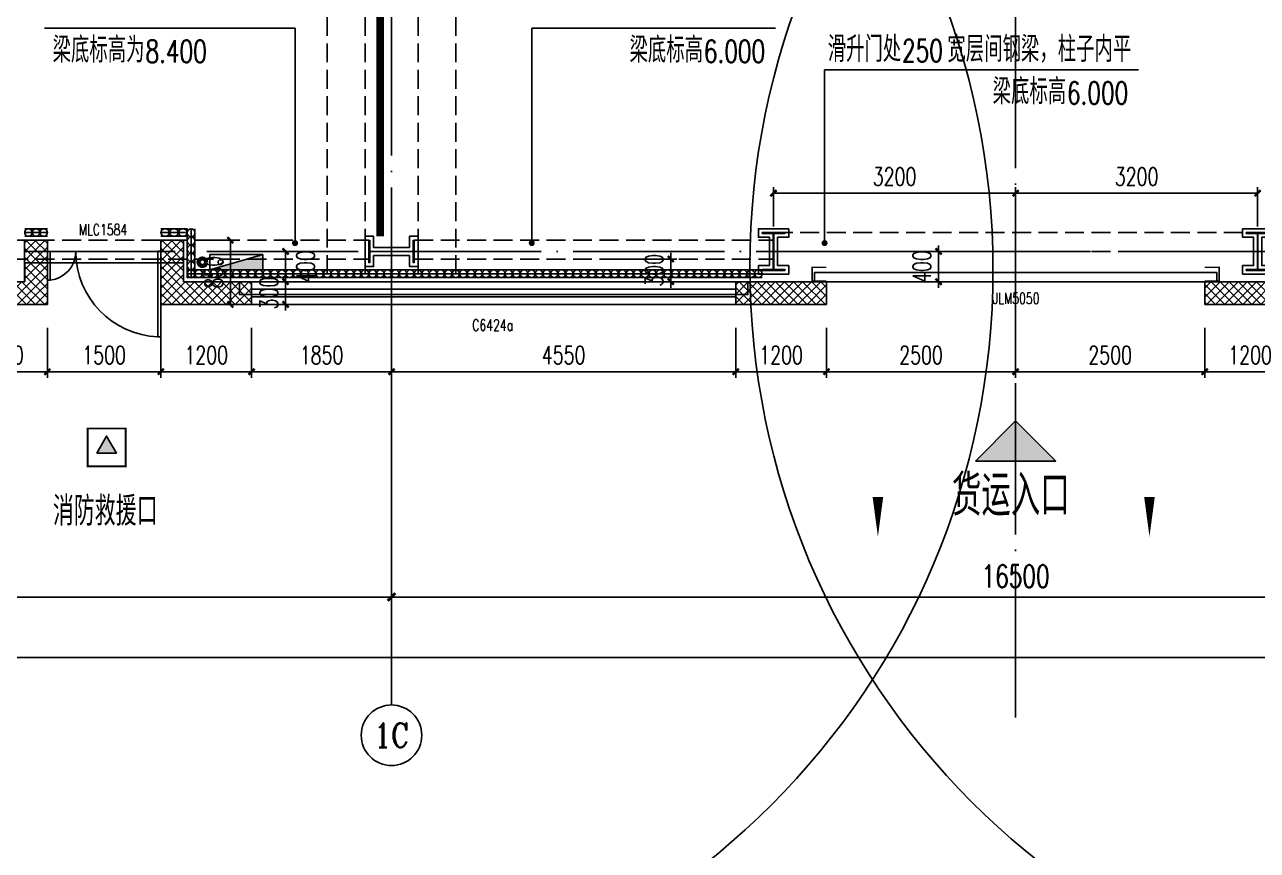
# Model space of a CAD drawing. Extents: x -1313754 to 847533, y 489853 to 941203.
# Drawn here: x -165804 to -149508, y 733905 to 744817 of the extents above; entities that cross this region are included whole.
import ezdxf
from ezdxf.enums import TextEntityAlignment as Align

# ---------------------------------------------------------------- set-up
doc = ezdxf.new("R2010")
doc.units = 0
doc.header["$LTSCALE"] = 1000
doc.header["$MEASUREMENT"] = 0
for name, pattern in [('10平面$0$DASH', [0.35, 0.25, -0.1]), ('CENTER', [2, 1.25, -0.25, 0.25, -0.25]), ('DASH', [0.35, 0.25, -0.1]), ('DOTE', [2.42, 2, -0.2, 0.02, -0.2])]:
    doc.linetypes.add(name, pattern=pattern)
doc.layers.get('Defpoints').update_dxf_attribs({"color": 210})
for name, color, linetype in [('10平面$0$WINDOW', 4, 'Continuous'), ('10平面$0$WINDOW_TEXT', 7, 'Continuous'), ('A-AXIS-D', 1, 'Continuous'), ('A-AXIS-DOTE', 14, 'DOTE'), ('A-AXIS-DP', 126, 'Continuous'), ('A-AXIS-SYMB', 3, 'Continuous'), ('A-HATCH-2', 251, 'Continuous'), ('A-HRAIL', 173, 'Continuous'), ('A-LIN-V', 9, 'Continuous'), ('A-SFCE', 30, 'Continuous'), ('A-TEXT', 61, 'Continuous'), ('A-WINDOW', 140, 'Continuous'), ('AS-WALL', 40, 'Continuous'), ('AS-结构边线层', 200, 'Continuous'), ('DIM_SYMB', 3, 'Continuous'), ('FH-line', 180, 'Continuous'), ('FH-tri', 180, 'Continuous'), ('PUB_HATCH', 8, 'Continuous'), ('PUB_TEXT', 7, 'Continuous'), ('RP-N2-01$0$$0$A-WIND-J', 1, 'Continuous'), ('RP-N2-01$0$A-WIND-J', 3, 'Continuous'), ('SB_ZF消火栓', 10, 'Continuous'), ('建-窗', 4, 'Continuous'), ('建-门窗编号', 7, 'Continuous')]:
    doc.layers.add(name, color=color, linetype=linetype)
for name, color, linetype, lineweight in [('LG-ZF消防', 1, 'Continuous', 60), ('S-col', 2, 'Continuous', 0), ('柱间支撑', 6, 'CENTER', 0)]:
    doc.layers.add(name, color=color, linetype=linetype, lineweight=lineweight)
doc.styles.add('10平面$0$_TCH_WINDOW', font='SIMPLEX', dxfattribs={"height": 3.5, "bigfont": 'GBCBIG'})
doc.styles.add('_TCH_AXIS', font='COMPLEX', dxfattribs={"bigfont": 'GBCBIG'})
doc.styles.add('_TCH_DIM', font='SIMPLEX', dxfattribs={"bigfont": 'GBCBIG'})
doc.styles.add('_TCH_DIM_T3', font='SIMPLEX', dxfattribs={"width": 0.705882, "bigfont": 'GBCBIG'})
doc.styles.add('A-STANDARD', font='SIMPLEX', dxfattribs={"bigfont": 'GBCBIG'})
doc.styles.add('A-WIN-LABEL', font='SIMPLEX', dxfattribs={"bigfont": 'GBCBIG'})
doc.dimstyles.new('_TCH_ARCH&&100', dxfattribs={"dimtxt": 297.5, "dimasz": 100, "dimexe": 100, "dimexo": 100, "dimgap": 126.25, "dimtad": 1, "dimdec": 0, "dimzin": 0, "dimdsep": 46, "dimtxsty": '_TCH_DIM_T3', "dimblk": 'ARCHTICK', "dimcen": 0.09, "dimclrt": 7, "dimazin": 2, "dimtfac": 1, "dimtdec": 0, "dimtix": 1, "dimtmove": 2, "dimatfit": 3, "dimfxl": 0, "dimtolj": 1, "dimtzin": 0, "dimarcsym": 0})
doc.dimstyles.new('_TCH_ARCH&&80', dxfattribs={"dimtxt": 238, "dimasz": 80, "dimexe": 80, "dimexo": 80, "dimgap": 101, "dimtad": 1, "dimdec": 0, "dimzin": 0, "dimdsep": 46, "dimtxsty": '_TCH_DIM_T3', "dimblk": 'ARCHTICK', "dimcen": 0.09, "dimclrt": 7, "dimazin": 2, "dimtfac": 1, "dimtdec": 0, "dimtix": 1, "dimtmove": 2, "dimatfit": 3, "dimfxl": 0, "dimtolj": 1, "dimtzin": 0, "dimarcsym": 0})
pattern_1 = [(45, (60, 0), (-60.000061, 60.000061), []), (135, (60, 0), (-60.000061, -60.000061), [])]

# ---------------------------------------------------------------- blocks, each defined once
blk = doc.blocks.new('_ArchTick')
at = {"color": 0, "linetype": 'ByBlock', "const_width": 0.4}
blk.add_lwpolyline([(-0.5, -0.5), (0.5, 0.5)], dxfattribs=at)
blk = doc.blocks.new('*D1377')
at = {"layer": 'A-AXIS-D', "color": 0, "lineweight": -2}
for p, q in [((43282, -66440), (43282, -67667)), ((59782, -66440), (59782, -67667)), ((43282, -67567), (59782, -67567))]:
    blk.add_line(p, q, dxfattribs=at)
at = {"layer": 'Defpoints', "color": 0}
for p in [(43282, -66340), (59782, -66340), (59782, -67567)]:
    blk.add_point(p, dxfattribs=at)
at = {"layer": 'A-AXIS-D', "color": 0, "lineweight": -2, "xscale": 100, "yscale": 100, "zscale": 100, "rotation": 180}
blk.add_blockref('_ArchTick', (43282, -67567), dxfattribs=at)
at = {"layer": 'A-AXIS-D', "color": 0, "lineweight": -2, "xscale": 100, "yscale": 100, "zscale": 100}
blk.add_blockref('_ArchTick', (59782, -67567), dxfattribs=at)
at = {"layer": 'A-AXIS-D', "color": 7, "insert": (51532, -67292), "char_height": 297.5, "attachment_point": 5, "style": '_TCH_DIM_T3'}
blk.add_mtext('\\A1;16500', dxfattribs=at)
blk = doc.blocks.new('*D1378')
at = {"layer": 'A-AXIS-D', "color": 0, "lineweight": -2}
for p, q in [((59782, -66440), (59782, -67667)), ((76282, -66440), (76282, -67667)), ((59782, -67567), (76282, -67567))]:
    blk.add_line(p, q, dxfattribs=at)
at = {"layer": 'Defpoints', "color": 0}
for p in [(59782, -66340), (76282, -66340), (76282, -67567)]:
    blk.add_point(p, dxfattribs=at)
at = {"layer": 'A-AXIS-D', "color": 0, "lineweight": -2, "xscale": 100, "yscale": 100, "zscale": 100, "rotation": 180}
blk.add_blockref('_ArchTick', (59782, -67567), dxfattribs=at)
at = {"layer": 'A-AXIS-D', "color": 0, "lineweight": -2, "xscale": 100, "yscale": 100, "zscale": 100}
blk.add_blockref('_ArchTick', (76282, -67567), dxfattribs=at)
at = {"layer": 'A-AXIS-D', "color": 7, "insert": (68032, -67292), "char_height": 297.5, "attachment_point": 5, "style": '_TCH_DIM_T3'}
blk.add_mtext('\\A1;16500', dxfattribs=at)
blk = doc.blocks.new('*D1383')
at = {"layer": 'A-AXIS-D', "color": 0, "lineweight": -2}
for p, q in [((-33818, -66540), (-33818, -68467)), ((92682, -66540), (92682, -68467)), ((-33818, -68367), (92682, -68367))]:
    blk.add_line(p, q, dxfattribs=at)
at = {"layer": 'Defpoints', "color": 0}
for p in [(-33818, -66440), (92682, -66440), (92682, -68367)]:
    blk.add_point(p, dxfattribs=at)
at = {"layer": 'A-AXIS-D', "color": 0, "lineweight": -2, "xscale": 100, "yscale": 100, "zscale": 100, "rotation": 180}
blk.add_blockref('_ArchTick', (-33818, -68367), dxfattribs=at)
at = {"layer": 'A-AXIS-D', "color": 0, "lineweight": -2, "xscale": 100, "yscale": 100, "zscale": 100}
blk.add_blockref('_ArchTick', (92682, -68367), dxfattribs=at)
at = {"layer": 'A-AXIS-D', "color": 7, "insert": (29432, -68092), "char_height": 297.5, "attachment_point": 5, "style": '_TCH_DIM_T3'}
blk.add_mtext('\\A1;126500', dxfattribs=at)
blk = doc.blocks.new('*D1500')
at = {"layer": 'A-AXIS-DP', "color": 0, "lineweight": -2}
for p, q in [((68032, -62670), (68032, -62150)), ((68032, -62230), (71232, -62230)), ((71232, -62670), (71232, -62150))]:
    blk.add_line(p, q, dxfattribs=at)
at = {"layer": 'Defpoints', "color": 0}
for p in [(71232, -62230), (68032, -62750), (71232, -62750)]:
    blk.add_point(p, dxfattribs=at)
at = {"layer": 'A-AXIS-DP', "color": 0, "lineweight": -2, "xscale": 80, "yscale": 80, "zscale": 80, "rotation": 180}
blk.add_blockref('_ArchTick', (68032, -62230), dxfattribs=at)
at = {"layer": 'A-AXIS-DP', "color": 0, "lineweight": -2, "xscale": 80, "yscale": 80, "zscale": 80}
blk.add_blockref('_ArchTick', (71232, -62230), dxfattribs=at)
at = {"layer": 'A-AXIS-DP', "color": 7, "insert": (69632, -62010), "char_height": 238, "attachment_point": 5, "style": '_TCH_DIM_T3'}
blk.add_mtext('\\A1;3200', dxfattribs=at)
blk = doc.blocks.new('*D1501')
at = {"layer": 'A-AXIS-DP', "color": 0, "lineweight": -2}
for p, q in [((64832, -62670), (64832, -62150)), ((64832, -62230), (68032, -62230)), ((68032, -62670), (68032, -62150))]:
    blk.add_line(p, q, dxfattribs=at)
at = {"layer": 'Defpoints', "color": 0}
for p in [(68032, -62230), (64832, -62750), (68032, -62750)]:
    blk.add_point(p, dxfattribs=at)
at = {"layer": 'A-AXIS-DP', "color": 0, "lineweight": -2, "xscale": 80, "yscale": 80, "zscale": 80, "rotation": 180}
blk.add_blockref('_ArchTick', (64832, -62230), dxfattribs=at)
at = {"layer": 'A-AXIS-DP', "color": 0, "lineweight": -2, "xscale": 80, "yscale": 80, "zscale": 80}
blk.add_blockref('_ArchTick', (68032, -62230), dxfattribs=at)
at = {"layer": 'A-AXIS-DP', "color": 7, "insert": (66432, -62010), "char_height": 238, "attachment_point": 5, "style": '_TCH_DIM_T3'}
blk.add_mtext('\\A1;3200', dxfattribs=at)
blk = doc.blocks.new('JYC-1')
at = {"layer": 'FH-tri'}
h = blk.add_hatch(color=2, dxfattribs=at)
h.dxf.hatch_style = 1
h.paths.add_polyline_path([(-228811, 224379), (-227561, 225629), (-228811, 225629)])
at = {"layer": 'FH-tri', "color": 2}
blk.add_lwpolyline([(-228811, 224379), (-227561, 225629), (-227561, 225629), (-228811, 225629)], close=True, dxfattribs=at)
at = {"layer": 'A-TEXT', "style": 'A-STANDARD'}
blk.add_text('货运入口', height=900.2, rotation=45, dxfattribs=at).set_placement((-228326, 223161))
blk = doc.blocks.new('10平面$0$$DorLib2D$00000126')
at = {"color": 0, "linetype": 'Continuous'}
for p, q in [((-0.532, 0.5), (-0.532, 0.9)), ((0.532, 0.9), (0.532, 0.5))]:
    blk.add_line(p, q, dxfattribs=at)
at = {"color": 0, "linetype": '10平面$0$DASH'}
for p, q in [((-0.532, 0.9), (0.532, 0.9)), ((-0.532, 0.5), (0.532, 0.5))]:
    blk.add_line(p, q, dxfattribs=at)
blk = doc.blocks.new('DOOR2DLIB$SYSLIB$00000123')
at = {"color": 0}
for p, q in [((0.475, -0.001), (0.475, 0.752)), ((0.475, 0.752), (0.5, 0.752)), ((0.5, -0.001), (0.5, 0.752)), ((-0.5, 0), (-0.5, 0.252)), ((-0.475, 0.252), (-0.5, 0.252)), ((-0.475, 0), (-0.475, 0.252)), ((-0.475, 0), (-0.5, 0)), ((0.475, -0.001), (0.5, -0.001))]:
    blk.add_line(p, q, dxfattribs=at)
for centre, radius, start, end in [((0.505, -0.002), 0.755, 92.2493, 179.7238), ((-0.501, 0.003), 0.251, 359.7899, 84.0974)]:
    blk.add_arc(centre, radius, start, end, dxfattribs=at)
blk = doc.blocks.new('G$C325EBD4F')
at = {"layer": 'PUB_HATCH'}
h = blk.add_hatch(dxfattribs=at)
h.set_pattern_fill('多孔材料', color=256, scale=30, style=0)
h.set_pattern_definition(pattern_1)
h.paths.add_polyline_path([(3700, -50), (3700, 250), (3400, 250)])
h = blk.add_hatch(dxfattribs=at)
h.set_pattern_fill('多孔材料', color=256, scale=30, style=0)
h.set_pattern_definition(pattern_1)
h.paths.add_polyline_path([(3700, -50), (3400, 250), (3400, -300), (3700, -600)])
h = blk.add_hatch(dxfattribs=at)
h.set_pattern_fill('多孔材料', color=256, scale=30, style=0)
h.set_pattern_definition(pattern_1)
h.paths.add_polyline_path([(5500, 250), (5200, 250), (5200, -50)])
h = blk.add_hatch(dxfattribs=at)
h.set_pattern_fill('多孔材料', color=256, scale=30, style=0)
h.set_pattern_definition(pattern_1)
h.paths.add_polyline_path([(5500, 250), (5200, -50), (5200, -600), (5500, -300)])
h = blk.add_hatch(dxfattribs=at)
h.set_pattern_fill('多孔材料', color=256, scale=30, style=0)
h.set_pattern_definition(pattern_1)
h.paths.add_polyline_path([(3700, -600), (3400, -300), (2500, -300), (2500, -600)])
h = blk.add_hatch(dxfattribs=at)
h.set_pattern_fill('多孔材料', color=256, scale=30, style=0)
h.set_pattern_definition(pattern_1)
h.paths.add_polyline_path([(6400, -300), (5500, -300), (5200, -600), (6400, -600)])
at = {"layer": '10平面$0$WINDOW'}
blk.add_line((5200, -50), (3700, -50), dxfattribs=at)
at = {"layer": 'AS-WALL'}
for p, q in [((3700, 250), (3400, 250)), ((3400, 250), (3400, -300)), ((3700, -50), (3700, 250)), ((5500, 250), (5200, 250)), ((5200, 250), (5200, -50)), ((5500, 250), (5500, -300)), ((3700, -50), (3700, -600)), ((5200, -50), (5200, -600)), ((3400, -300), (2500, -300)), ((2500, -600), (2500, -300)), ((6400, -300), (5500, -300)), ((6400, -600), (6400, -300)), ((3700, -600), (2500, -600)), ((6400, -600), (5200, -600))]:
    blk.add_line(p, q, dxfattribs=at)
at = {"layer": '10平面$0$WINDOW'}
ref = blk.add_blockref('DOOR2DLIB$SYSLIB$00000123', (4450, 100), dxfattribs=dict(at, xscale=-1500, yscale=1500, zscale=300, rotation=180.0000000000445))
ref.add_attrib('A', 'MLC1584', (4117, 313), dxfattribs={"layer": '10平面$0$WINDOW_TEXT', "ltscale": 500, "height": 148.8, "style": '10平面$0$_TCH_WINDOW', "width": 0.705882})
ref = blk.add_blockref('10平面$0$$DorLib2D$00000126', (0, -450), dxfattribs=dict(at, xscale=5000, yscale=-300, zscale=300, rotation=180.0000000000008))
ref.add_attrib('A', 'JLM5050', (-301, -594), dxfattribs={"layer": '10平面$0$WINDOW_TEXT', "ltscale": 500, "height": 148.8, "style": '10平面$0$_TCH_WINDOW', "width": 0.705882})
blk = doc.blocks.new('43243')
at = {"layer": 'AS-结构边线层'}
blk.add_lwpolyline([(-172744, 741420), (-165804, 741420), (-165804, 741670), (-163704, 741670), (-163704, 741420), (-162964, 741420), (-162964, 741250), (-156244, 741250), (-156244, 741420), (-149304, 741420), (-149304, 741670), (-147204, 741670), (-147204, 741420), (-144054, 741420), (-144054, 832220)], dxfattribs=at)
blk = doc.blocks.new('_FZH')
at = {"layer": 'A-HATCH-2'}
blk.add_lwpolyline([(-0.437, -0.25), (-0.437, 0.25), (-0.297, 0.25), (-0.297, 0.067), (0.298, 0.067), (0.298, 0.25), (0.438, 0.25), (0.438, -0.25), (0.298, -0.25), (0.298, -0.068), (-0.297, -0.068), (-0.297, -0.25)], close=True, dxfattribs=at)
at = {"layer": 'S-col'}
blk.add_lwpolyline([(-0.375, -0.188), (-0.375, 0.187), (-0.36, 0.187), (-0.36, 0.005), (0.36, 0.005), (0.36, 0.187), (0.375, 0.187), (0.375, -0.188), (0.36, -0.188), (0.36, -0.005), (-0.36, -0.005), (-0.36, -0.188)], close=True, dxfattribs=at)
blk = doc.blocks.new('342343243')
at = {"layer": 'A-AXIS-DP', "color": 5}
blk.add_lwpolyline([(-155704, 832070), (-155404, 832070), (-155404, 832058), (-155550, 832058), (-155550, 831582), (-155404, 831582), (-155404, 831570), (-155704, 831570), (-155704, 831582), (-155558, 831582), (-155558, 832058), (-155704, 832058), (-155704, 832070)], close=True, dxfattribs=at)
at = {"layer": 'A-HATCH-2'}
blk.add_lwpolyline([(-155754, 832120), (-155354, 832120), (-155354, 832008), (-155500, 832008), (-155500, 831632), (-155354, 831632), (-155354, 831520), (-155754, 831520), (-155754, 831632), (-155608, 831632), (-155608, 832008), (-155754, 832008)], close=True, dxfattribs=at)
blk = doc.blocks.new('w4234324')
at = {"xscale": 800.0000000000005, "yscale": 800.0000000000005, "zscale": 800.0000000000005}
blk.add_blockref('_FZH', (-160954, 741820), dxfattribs=at)
blk.add_blockref('_FZH', (-160954, 741820), dxfattribs=at)
at = {"layer": 'A-AXIS-DP', "xscale": -1}
blk.add_blockref('342343243', (-311458, -90000), dxfattribs=at)
at = {"layer": 'A-AXIS-DP'}
blk.add_blockref('342343243', (6050, -90000), dxfattribs=at)
blk = doc.blocks.new('*D1729')
at = {"layer": 'A-AXIS-DP', "color": 0, "lineweight": -2}
for p, q in [((-154450, 741820), (-153642, 741820)), ((-153722, 741820), (-153722, 741900)), ((-153722, 741420), (-153722, 741820)), ((-154450, 741420), (-153642, 741420)), ((-153722, 741420), (-153722, 741340))]:
    blk.add_line(p, q, dxfattribs=at)
at = {"layer": 'Defpoints', "color": 0}
for p in [(-154530, 741820), (-153722, 741820), (-154530, 741420)]:
    blk.add_point(p, dxfattribs=at)
at = {"layer": 'A-AXIS-DP', "color": 0, "lineweight": -2, "xscale": 80, "yscale": 80, "zscale": 80}
for p, rotation in [((-153722, 741820), 270), ((-153722, 741420), 90)]:
    blk.add_blockref('_ArchTick', p, dxfattribs=dict(at, rotation=rotation))
at = {"layer": 'A-AXIS-DP', "color": 7, "insert": (-153942, 741620), "char_height": 238, "attachment_point": 5, "rotation": 90, "style": '_TCH_DIM_T3'}
blk.add_mtext('\\A1;400', dxfattribs=at)
blk = doc.blocks.new('*D1734')
at = {"layer": 'A-AXIS-DP', "color": 0, "lineweight": -2}
for p, q in [((-157262, 741720), (-157262, 741800)), ((-157990, 741720), (-157182, 741720)), ((-157262, 741420), (-157262, 741720)), ((-157990, 741420), (-157182, 741420)), ((-157262, 741420), (-157262, 741340))]:
    blk.add_line(p, q, dxfattribs=at)
at = {"layer": 'Defpoints', "color": 0}
for p in [(-158070, 741720), (-157262, 741720), (-158070, 741420)]:
    blk.add_point(p, dxfattribs=at)
at = {"layer": 'A-AXIS-DP', "color": 0, "lineweight": -2, "xscale": 80, "yscale": 80, "zscale": 80}
for p, rotation in [((-157262, 741720), 270), ((-157262, 741420), 90)]:
    blk.add_blockref('_ArchTick', p, dxfattribs=dict(at, rotation=rotation))
at = {"layer": 'A-AXIS-DP', "color": 7, "insert": (-157482, 741570), "char_height": 238, "attachment_point": 5, "rotation": 90, "style": '_TCH_DIM_T3'}
blk.add_mtext('\\A1;300', dxfattribs=at)
blk = doc.blocks.new('RP-N2-01$0$$0$xfjy')
at = {"layer": 'RP-N2-01$0$$0$A-WIND-J'}
h = blk.add_hatch(color=256, dxfattribs=at)
h.dxf.hatch_style = 1
h.paths.add_polyline_path([(1141876, -26214), (1142135, -26214), (1142005, -25989)])
at = {"layer": 'RP-N2-01$0$$0$A-WIND-J', "const_width": 25}
blk.add_lwpolyline([(1141755, -25889), (1141755, -26389), (1142255, -26389), (1142255, -25889)], close=True, dxfattribs=at)
at = {"layer": 'RP-N2-01$0$$0$A-WIND-J'}
for points in [[(1141755, -26389), (1142255, -26389), (1142255, -25889), (1141755, -25889)], [(1141876, -26214), (1142135, -26214), (1142005, -25989)]]:
    blk.add_lwpolyline(points, close=True, dxfattribs=at)
blk = doc.blocks.new('RP-N2-01$0$xfjy')
at = {"layer": 'RP-N2-01$0$$0$A-WIND-J'}
blk.add_blockref('RP-N2-01$0$$0$xfjy', (0, 0), dxfattribs=at)
blk = doc.blocks.new('1232')
at = {"layer": 'RP-N2-01$0$A-WIND-J'}
blk.add_blockref('RP-N2-01$0$xfjy', (-1306725, 765369, 0), dxfattribs=at)
at = {"layer": 'A-TEXT', "style": '_TCH_DIM'}
blk.add_text('消防救援口', height=384.1, dxfattribs=at).set_placement((-165431, 738197, 0))
blk = doc.blocks.new('23124232432')
at = {"layer": '柱间支撑', "const_width": 100}
blk.add_lwpolyline([(-161104, 750620), (-161104, 742020)], dxfattribs=at)
blk = doc.blocks.new('3333')
at = {"layer": 'A-SFCE', "const_width": 20}
blk.add_lwpolyline([(-227064, 766320), (-227064, 766510), (-227244, 766510), (-227244, 766320)], dxfattribs=at)
blk = doc.blocks.new('99平面图例外参$0$$LinePat$圆环')
for points in [[(0, 150), (300, 150)], [(0, 0), (300, 0)], [(0, -150), (300, -150)]]:
    blk.add_lwpolyline(points)
at = {"color": 0}
blk.add_circle((150, 0), 150, dxfattribs=at)
blk = doc.blocks.new('34242343243')
at = {"layer": 'A-HRAIL'}
for p, xscale, yscale, zscale, rotation in [((-165704, 742070), 0.333333312028715, 0.3333333333333333, 0.3333333333333333, 180), ((-165604, 742070), 0.333333312028715, 0.3333333333333333, 0.3333333333333333, 180), ((-165504, 742070), 0.333333312028715, 0.3333333333333333, 0.3333333333333333, 180), ((-163888, 742070), 0.3888888888074629, 0.3333333333333333, 0.3333333333333333, 180), ((-163771, 742070), 0.3888888888074629, 0.3333333333333333, 0.3333333333333333, 180), ((-163654, 742070), 0.3888888888074629, 0.3333333333333333, 0.3333333333333333, 180), ((-163604, 742120), 0.3611111227129974, 0.3333333333333333, 0.3333333333333333, 270), ((-163604, 742012), 0.3611111227129974, 0.3333333333333333, 0.3333333333333333, 270), ((-163604, 741903), 0.3611111227129974, 0.3333333333333333, 0.3333333333333333, 270), ((-163604, 741795), 0.3611111227129974, 0.3333333333333333, 0.3333333333333333, 270), ((-163604, 741687), 0.3611111227129974, 0.3333333333333333, 0.3333333333333333, 270), ((-163604, 741578), 0.3611111227129974, 0.3333333333333333, 0.3333333333333333, 270), ((-163554, 741526), 0.3333333334243568, 0.3333333334243568, 0.3333333334243568, 180), ((-163454, 741526), 0.3333333334243568, 0.3333333334243568, 0.3333333334243568, 180), ((-163354, 741526), 0.3333333334243568, 0.3333333334243568, 0.3333333334243568, 180), ((-163254, 741526), 0.3333333334243568, 0.3333333334243568, 0.3333333334243568, 180), ((-163154, 741526), 0.3333333334243568, 0.3333333334243568, 0.3333333334243568, 180), ((-163054, 741526), 0.3333333334243568, 0.3333333334243568, 0.3333333334243568, 180), ((-162954, 741526), 0.3333333334243568, 0.3333333334243568, 0.3333333334243568, 180), ((-162854, 741526), 0.3333333334243568, 0.3333333334243568, 0.3333333334243568, 180), ((-162754, 741526), 0.3333333334243568, 0.3333333334243568, 0.3333333334243568, 180), ((-162654, 741526), 0.3333333334243568, 0.3333333334243568, 0.3333333334243568, 180), ((-162554, 741526), 0.3333333334243568, 0.3333333334243568, 0.3333333334243568, 180), ((-162454, 741526), 0.3333333334243568, 0.3333333334243568, 0.3333333334243568, 180), ((-162354, 741526), 0.3333333334243568, 0.3333333334243568, 0.3333333334243568, 180), ((-162254, 741526), 0.3333333334243568, 0.3333333334243568, 0.3333333334243568, 180), ((-162154, 741526), 0.3333333334243568, 0.3333333334243568, 0.3333333334243568, 180), ((-162054, 741526), 0.3333333334243568, 0.3333333334243568, 0.3333333334243568, 180), ((-161954, 741526), 0.3333333334243568, 0.3333333334243568, 0.3333333334243568, 180), ((-161854, 741526), 0.3333333334243568, 0.3333333334243568, 0.3333333334243568, 180), ((-161754, 741526), 0.3333333334243568, 0.3333333334243568, 0.3333333334243568, 180), ((-161654, 741526), 0.3333333334243568, 0.3333333334243568, 0.3333333334243568, 180), ((-161554, 741526), 0.3333333334243568, 0.3333333334243568, 0.3333333334243568, 180), ((-161454, 741526), 0.3333333334243568, 0.3333333334243568, 0.3333333334243568, 180), ((-161354, 741526), 0.3333333334243568, 0.3333333334243568, 0.3333333334243568, 180), ((-161254, 741526), 0.3333333334243568, 0.3333333334243568, 0.3333333334243568, 180), ((-161154, 741526), 0.3333333334243568, 0.3333333334243568, 0.3333333334243568, 180), ((-161054, 741526), 0.3333333334243568, 0.3333333334243568, 0.3333333334243568, 180), ((-160954, 741526), 0.3333333334243568, 0.3333333334243568, 0.3333333334243568, 180), ((-160854, 741526), 0.3333333334243568, 0.3333333334243568, 0.3333333334243568, 180), ((-160754, 741526), 0.3333333334243568, 0.3333333334243568, 0.3333333334243568, 180), ((-160654, 741526), 0.3333333334243568, 0.3333333334243568, 0.3333333334243568, 180), ((-160554, 741526), 0.3333333334243568, 0.3333333334243568, 0.3333333334243568, 180), ((-160454, 741526), 0.3333333334243568, 0.3333333334243568, 0.3333333334243568, 180), ((-160354, 741526), 0.3333333334243568, 0.3333333334243568, 0.3333333334243568, 180), ((-160254, 741526), 0.3333333334243568, 0.3333333334243568, 0.3333333334243568, 180), ((-160154, 741526), 0.3333333334243568, 0.3333333334243568, 0.3333333334243568, 180), ((-160054, 741526), 0.3333333334243568, 0.3333333334243568, 0.3333333334243568, 180), ((-159954, 741526), 0.3333333334243568, 0.3333333334243568, 0.3333333334243568, 180), ((-159854, 741526), 0.3333333334243568, 0.3333333334243568, 0.3333333334243568, 180), ((-159754, 741526), 0.3333333334243568, 0.3333333334243568, 0.3333333334243568, 180), ((-159654, 741526), 0.3333333334243568, 0.3333333334243568, 0.3333333334243568, 180), ((-159554, 741526), 0.3333333334243568, 0.3333333334243568, 0.3333333334243568, 180), ((-159454, 741526), 0.3333333334243568, 0.3333333334243568, 0.3333333334243568, 180), ((-159354, 741526), 0.3333333334243568, 0.3333333334243568, 0.3333333334243568, 180), ((-159254, 741526), 0.3333333334243568, 0.3333333334243568, 0.3333333334243568, 180), ((-159154, 741526), 0.3333333334243568, 0.3333333334243568, 0.3333333334243568, 180), ((-159054, 741526), 0.3333333334243568, 0.3333333334243568, 0.3333333334243568, 180), ((-158954, 741526), 0.3333333334243568, 0.3333333334243568, 0.3333333334243568, 180), ((-158854, 741526), 0.3333333334243568, 0.3333333334243568, 0.3333333334243568, 180), ((-158754, 741526), 0.3333333334243568, 0.3333333334243568, 0.3333333334243568, 180), ((-158654, 741526), 0.3333333334243568, 0.3333333334243568, 0.3333333334243568, 180), ((-158554, 741526), 0.3333333334243568, 0.3333333334243568, 0.3333333334243568, 180), ((-158454, 741526), 0.3333333334243568, 0.3333333334243568, 0.3333333334243568, 180), ((-158354, 741526), 0.3333333334243568, 0.3333333334243568, 0.3333333334243568, 180), ((-158254, 741526), 0.3333333334243568, 0.3333333334243568, 0.3333333334243568, 180), ((-158154, 741526), 0.3333333334243568, 0.3333333334243568, 0.3333333334243568, 180), ((-158054, 741526), 0.3333333334243568, 0.3333333334243568, 0.3333333334243568, 180), ((-157954, 741526), 0.3333333334243568, 0.3333333334243568, 0.3333333334243568, 180), ((-157854, 741526), 0.3333333334243568, 0.3333333334243568, 0.3333333334243568, 180), ((-157754, 741526), 0.3333333334243568, 0.3333333334243568, 0.3333333334243568, 180), ((-157654, 741526), 0.3333333334243568, 0.3333333334243568, 0.3333333334243568, 180), ((-157554, 741526), 0.3333333334243568, 0.3333333334243568, 0.3333333334243568, 180), ((-157454, 741526), 0.3333333334243568, 0.3333333334243568, 0.3333333334243568, 180), ((-157354, 741526), 0.3333333334243568, 0.3333333334243568, 0.3333333334243568, 180), ((-157254, 741526), 0.3333333334243568, 0.3333333334243568, 0.3333333334243568, 180), ((-157154, 741526), 0.3333333334243568, 0.3333333334243568, 0.3333333334243568, 180), ((-157054, 741526), 0.3333333334243568, 0.3333333334243568, 0.3333333334243568, 180), ((-156954, 741526), 0.3333333334243568, 0.3333333334243568, 0.3333333334243568, 180), ((-156854, 741526), 0.3333333334243568, 0.3333333334243568, 0.3333333334243568, 180), ((-156754, 741526), 0.3333333334243568, 0.3333333334243568, 0.3333333334243568, 180), ((-156654, 741526), 0.3333333334243568, 0.3333333334243568, 0.3333333334243568, 180), ((-156554, 741526), 0.3333333334243568, 0.3333333334243568, 0.3333333334243568, 180), ((-156454, 741526), 0.3333333334243568, 0.3333333334243568, 0.3333333334243568, 180), ((-156354, 741526), 0.3333333334243568, 0.3333333334243568, 0.3333333334243568, 180), ((-156254, 741526), 0.3333333334243568, 0.3333333334243568, 0.3333333334243568, 180), ((-156154, 741526), 0.3333333334243568, 0.3333333334243568, 0.3333333334243568, 180), ((-156054, 741526), 0.3333333334243568, 0.3333333334243568, 0.3333333334243568, 180)]:
    blk.add_blockref('99平面图例外参$0$$LinePat$圆环', p, dxfattribs=dict(at, xscale=xscale, yscale=yscale, zscale=zscale, rotation=rotation))
at = {"layer": 'A-SFCE', "xscale": -1.000000000000023, "rotation": 90}
blk.add_blockref('3333', (611116, 514366), dxfattribs=at)
at = {"layer": 'A-SFCE', "rotation": 270}
blk.add_blockref('3333', (-916524, 514366), dxfattribs=at)
blk = doc.blocks.new('A$C5D961328')
at = {"layer": 'SB_ZF消火栓'}
blk.add_hatch(color=256, dxfattribs=at).paths.add_polyline_path([(0, 40), (700, 40), (700, 240)])
at = {"layer": 'A-LIN-V', "ltscale": 500}
blk.add_circle((350, 40), 10001, dxfattribs=at)
at = {"layer": 'SB_ZF消火栓'}
for p, q in [((700, 240), (0, 240)), ((0, 240), (0, 40)), ((700, 240), (0, 40)), ((700, 240), (700, 40)), ((0, 40), (700, 40))]:
    blk.add_line(p, q, dxfattribs=at)
at = {"layer": 'SB_ZF消火栓', "color": 1}
blk.add_circle((140, 140), 32.5, dxfattribs=at)
blk = doc.blocks.new('43242343')
at = {"layer": 'LG-ZF消防', "linetype": 'Continuous'}
blk.add_circle((-163454, 741678), 50, dxfattribs=at)
blk = doc.blocks.new('234243242332')
at = {"layer": 'LG-ZF消防', "linetype": 'Continuous'}
blk.add_blockref('43242343', (0, 0), dxfattribs=at)
at = {"layer": 'SB_ZF消火栓'}
for p in [(-163354, 741538), (-146566, 741580)]:
    blk.add_blockref('A$C5D961328', p, dxfattribs=at)
blk = doc.blocks.new('*D693')
at = {"layer": 'A-AXIS-DP', "color": 0, "lineweight": -2}
for p, q in [((-162355, 741420), (-162355, 741500)), ((-162694, 741420), (-162275, 741420)), ((-162355, 741120), (-162355, 741420)), ((-162694, 741120), (-162275, 741120)), ((-162355, 741120), (-162355, 741040))]:
    blk.add_line(p, q, dxfattribs=at)
at = {"layer": 'Defpoints', "color": 0}
for p in [(-162774, 741420), (-162355, 741420), (-162774, 741120)]:
    blk.add_point(p, dxfattribs=at)
at = {"layer": 'A-AXIS-DP', "color": 0, "lineweight": -2, "xscale": 80, "yscale": 80, "zscale": 80}
for p, rotation in [((-162355, 741420), 270), ((-162355, 741120), 90)]:
    blk.add_blockref('_ArchTick', p, dxfattribs=dict(at, rotation=rotation))
at = {"layer": 'A-AXIS-DP', "color": 7, "insert": (-162575, 741270), "char_height": 238, "attachment_point": 5, "rotation": 90, "style": '_TCH_DIM_T3'}
blk.add_mtext('\\A1;300', dxfattribs=at)
blk = doc.blocks.new('*D694')
at = {"layer": 'A-AXIS-DP', "color": 0, "lineweight": -2}
for p, q in [((-162694, 741820), (-162275, 741820)), ((-162355, 741420), (-162355, 741820)), ((-162694, 741420), (-162275, 741420))]:
    blk.add_line(p, q, dxfattribs=at)
at = {"layer": 'Defpoints', "color": 0}
for p in [(-162774, 741820), (-162355, 741820), (-162774, 741420)]:
    blk.add_point(p, dxfattribs=at)
at = {"layer": 'A-AXIS-DP', "color": 0, "lineweight": -2, "xscale": 80, "yscale": 80, "zscale": 80}
for p, rotation in [((-162355, 741820), 90), ((-162355, 741420), 270)]:
    blk.add_blockref('_ArchTick', p, dxfattribs=dict(at, rotation=rotation))
at = {"layer": 'A-AXIS-DP', "color": 7, "insert": (-162090, 741620), "char_height": 238, "attachment_point": 5, "rotation": 90, "style": '_TCH_DIM_T3'}
blk.add_mtext('\\A1;400', dxfattribs=at)
blk = doc.blocks.new('*D724')
at = {"layer": 'A-AXIS-DP', "color": 0, "lineweight": -2}
for p, q in [((-163424, 741970), (-163005, 741970)), ((-163085, 741120), (-163085, 741970)), ((-163424, 741120), (-163005, 741120))]:
    blk.add_line(p, q, dxfattribs=at)
at = {"layer": 'Defpoints', "color": 0}
for p in [(-163504, 741970), (-163085, 741970), (-163504, 741120)]:
    blk.add_point(p, dxfattribs=at)
at = {"layer": 'A-AXIS-DP', "color": 0, "lineweight": -2, "xscale": 80, "yscale": 80, "zscale": 80}
for p, rotation in [((-163085, 741970), 90), ((-163085, 741120), 270)]:
    blk.add_blockref('_ArchTick', p, dxfattribs=dict(at, rotation=rotation))
at = {"layer": 'A-AXIS-DP', "color": 7, "insert": (-163305, 741545), "char_height": 238, "attachment_point": 5, "rotation": 90, "style": '_TCH_DIM_T3'}
blk.add_mtext('\\A1;850', dxfattribs=at)
blk = doc.blocks.new('*D1120')
at = {"layer": 'A-AXIS-DP', "color": 0, "lineweight": -2}
for p, q in [((-166704, 740810), (-166704, 740150)), ((-165504, 740810), (-165504, 740150)), ((-166704, 740230), (-165504, 740230))]:
    blk.add_line(p, q, dxfattribs=at)
at = {"layer": 'Defpoints', "color": 0}
for p in [(-166704, 740890), (-165504, 740890), (-165504, 740230)]:
    blk.add_point(p, dxfattribs=at)
at = {"layer": 'A-AXIS-DP', "color": 0, "lineweight": -2, "xscale": 80, "yscale": 80, "zscale": 80, "rotation": 180}
blk.add_blockref('_ArchTick', (-166704, 740230), dxfattribs=at)
at = {"layer": 'A-AXIS-DP', "color": 0, "lineweight": -2, "xscale": 80, "yscale": 80, "zscale": 80}
blk.add_blockref('_ArchTick', (-165504, 740230), dxfattribs=at)
at = {"layer": 'A-AXIS-DP', "color": 7, "insert": (-166104, 740450), "char_height": 238, "attachment_point": 5, "style": '_TCH_DIM_T3'}
blk.add_mtext('\\A1;1200', dxfattribs=at)
blk = doc.blocks.new('*D1121')
at = {"layer": 'A-AXIS-DP', "color": 0, "lineweight": -2}
for p, q in [((-165504, 740810), (-165504, 740150)), ((-164004, 740810), (-164004, 740150)), ((-165504, 740230), (-164004, 740230))]:
    blk.add_line(p, q, dxfattribs=at)
at = {"layer": 'Defpoints', "color": 0}
for p in [(-165504, 740890), (-164004, 740890), (-164004, 740230)]:
    blk.add_point(p, dxfattribs=at)
at = {"layer": 'A-AXIS-DP', "color": 0, "lineweight": -2, "xscale": 80, "yscale": 80, "zscale": 80, "rotation": 180}
blk.add_blockref('_ArchTick', (-165504, 740230), dxfattribs=at)
at = {"layer": 'A-AXIS-DP', "color": 0, "lineweight": -2, "xscale": 80, "yscale": 80, "zscale": 80}
blk.add_blockref('_ArchTick', (-164004, 740230), dxfattribs=at)
at = {"layer": 'A-AXIS-DP', "color": 7, "insert": (-164754, 740450), "char_height": 238, "attachment_point": 5, "style": '_TCH_DIM_T3'}
blk.add_mtext('\\A1;1500', dxfattribs=at)
blk = doc.blocks.new('*D1122')
at = {"layer": 'A-AXIS-DP', "color": 0, "lineweight": -2}
for p, q in [((-164004, 740810), (-164004, 740150)), ((-162804, 740810), (-162804, 740150)), ((-164004, 740230), (-162804, 740230))]:
    blk.add_line(p, q, dxfattribs=at)
at = {"layer": 'Defpoints', "color": 0}
for p in [(-164004, 740890), (-162804, 740890), (-162804, 740230)]:
    blk.add_point(p, dxfattribs=at)
at = {"layer": 'A-AXIS-DP', "color": 0, "lineweight": -2, "xscale": 80, "yscale": 80, "zscale": 80, "rotation": 180}
blk.add_blockref('_ArchTick', (-164004, 740230), dxfattribs=at)
at = {"layer": 'A-AXIS-DP', "color": 0, "lineweight": -2, "xscale": 80, "yscale": 80, "zscale": 80}
blk.add_blockref('_ArchTick', (-162804, 740230), dxfattribs=at)
at = {"layer": 'A-AXIS-DP', "color": 7, "insert": (-163404, 740450), "char_height": 238, "attachment_point": 5, "style": '_TCH_DIM_T3'}
blk.add_mtext('\\A1;1200', dxfattribs=at)
blk = doc.blocks.new('*D1123')
at = {"layer": 'A-AXIS-DP', "color": 0, "lineweight": -2}
for p, q in [((-162804, 740810), (-162804, 740150)), ((-160954, 740810), (-160954, 740150)), ((-162804, 740230), (-160954, 740230))]:
    blk.add_line(p, q, dxfattribs=at)
at = {"layer": 'Defpoints', "color": 0}
for p in [(-162804, 740890), (-160954, 740890), (-160954, 740230)]:
    blk.add_point(p, dxfattribs=at)
at = {"layer": 'A-AXIS-DP', "color": 0, "lineweight": -2, "xscale": 80, "yscale": 80, "zscale": 80, "rotation": 180}
blk.add_blockref('_ArchTick', (-162804, 740230), dxfattribs=at)
at = {"layer": 'A-AXIS-DP', "color": 0, "lineweight": -2, "xscale": 80, "yscale": 80, "zscale": 80}
blk.add_blockref('_ArchTick', (-160954, 740230), dxfattribs=at)
at = {"layer": 'A-AXIS-DP', "color": 7, "insert": (-161879, 740450), "char_height": 238, "attachment_point": 5, "style": '_TCH_DIM_T3'}
blk.add_mtext('\\A1;1850', dxfattribs=at)
blk = doc.blocks.new('*D1124')
at = {"layer": 'A-AXIS-DP', "color": 0, "lineweight": -2}
for p, q in [((-160954, 740810), (-160954, 740150)), ((-156404, 740810), (-156404, 740150)), ((-160954, 740230), (-156404, 740230))]:
    blk.add_line(p, q, dxfattribs=at)
at = {"layer": 'Defpoints', "color": 0}
for p in [(-160954, 740890), (-156404, 740890), (-156404, 740230)]:
    blk.add_point(p, dxfattribs=at)
at = {"layer": 'A-AXIS-DP', "color": 0, "lineweight": -2, "xscale": 80, "yscale": 80, "zscale": 80, "rotation": 180}
blk.add_blockref('_ArchTick', (-160954, 740230), dxfattribs=at)
at = {"layer": 'A-AXIS-DP', "color": 0, "lineweight": -2, "xscale": 80, "yscale": 80, "zscale": 80}
blk.add_blockref('_ArchTick', (-156404, 740230), dxfattribs=at)
at = {"layer": 'A-AXIS-DP', "color": 7, "insert": (-158679, 740450), "char_height": 238, "attachment_point": 5, "style": '_TCH_DIM_T3'}
blk.add_mtext('\\A1;4550', dxfattribs=at)
blk = doc.blocks.new('*D1125')
at = {"layer": 'A-AXIS-DP', "color": 0, "lineweight": -2}
for p, q in [((-156404, 740810), (-156404, 740150)), ((-155204, 740810), (-155204, 740150)), ((-156404, 740230), (-155204, 740230))]:
    blk.add_line(p, q, dxfattribs=at)
at = {"layer": 'Defpoints', "color": 0}
for p in [(-156404, 740890), (-155204, 740890), (-155204, 740230)]:
    blk.add_point(p, dxfattribs=at)
at = {"layer": 'A-AXIS-DP', "color": 0, "lineweight": -2, "xscale": 80, "yscale": 80, "zscale": 80, "rotation": 180}
blk.add_blockref('_ArchTick', (-156404, 740230), dxfattribs=at)
at = {"layer": 'A-AXIS-DP', "color": 0, "lineweight": -2, "xscale": 80, "yscale": 80, "zscale": 80}
blk.add_blockref('_ArchTick', (-155204, 740230), dxfattribs=at)
at = {"layer": 'A-AXIS-DP', "color": 7, "insert": (-155804, 740450), "char_height": 238, "attachment_point": 5, "style": '_TCH_DIM_T3'}
blk.add_mtext('\\A1;1200', dxfattribs=at)
blk = doc.blocks.new('*D1126')
at = {"layer": 'A-AXIS-DP', "color": 0, "lineweight": -2}
for p, q in [((-155204, 740810), (-155204, 740150)), ((-152704, 740810), (-152704, 740150)), ((-155204, 740230), (-152704, 740230))]:
    blk.add_line(p, q, dxfattribs=at)
at = {"layer": 'Defpoints', "color": 0}
for p in [(-155204, 740890), (-152704, 740890), (-152704, 740230)]:
    blk.add_point(p, dxfattribs=at)
at = {"layer": 'A-AXIS-DP', "color": 0, "lineweight": -2, "xscale": 80, "yscale": 80, "zscale": 80, "rotation": 180}
blk.add_blockref('_ArchTick', (-155204, 740230), dxfattribs=at)
at = {"layer": 'A-AXIS-DP', "color": 0, "lineweight": -2, "xscale": 80, "yscale": 80, "zscale": 80}
blk.add_blockref('_ArchTick', (-152704, 740230), dxfattribs=at)
at = {"layer": 'A-AXIS-DP', "color": 7, "insert": (-153954, 740450), "char_height": 238, "attachment_point": 5, "style": '_TCH_DIM_T3'}
blk.add_mtext('\\A1;2500', dxfattribs=at)
blk = doc.blocks.new('*D1127')
at = {"layer": 'A-AXIS-DP', "color": 0, "lineweight": -2}
for p, q in [((-152704, 740810), (-152704, 740150)), ((-150204, 740810), (-150204, 740150)), ((-152704, 740230), (-150204, 740230))]:
    blk.add_line(p, q, dxfattribs=at)
at = {"layer": 'Defpoints', "color": 0}
for p in [(-152704, 740890), (-150204, 740890), (-150204, 740230)]:
    blk.add_point(p, dxfattribs=at)
at = {"layer": 'A-AXIS-DP', "color": 0, "lineweight": -2, "xscale": 80, "yscale": 80, "zscale": 80, "rotation": 180}
blk.add_blockref('_ArchTick', (-152704, 740230), dxfattribs=at)
at = {"layer": 'A-AXIS-DP', "color": 0, "lineweight": -2, "xscale": 80, "yscale": 80, "zscale": 80}
blk.add_blockref('_ArchTick', (-150204, 740230), dxfattribs=at)
at = {"layer": 'A-AXIS-DP', "color": 7, "insert": (-151454, 740450), "char_height": 238, "attachment_point": 5, "style": '_TCH_DIM_T3'}
blk.add_mtext('\\A1;2500', dxfattribs=at)
blk = doc.blocks.new('*D1128')
at = {"layer": 'A-AXIS-DP', "color": 0, "lineweight": -2}
for p, q in [((-150204, 740810), (-150204, 740150)), ((-149004, 740810), (-149004, 740150)), ((-150204, 740230), (-149004, 740230))]:
    blk.add_line(p, q, dxfattribs=at)
at = {"layer": 'Defpoints', "color": 0}
for p in [(-150204, 740890), (-149004, 740890), (-149004, 740230)]:
    blk.add_point(p, dxfattribs=at)
at = {"layer": 'A-AXIS-DP', "color": 0, "lineweight": -2, "xscale": 80, "yscale": 80, "zscale": 80, "rotation": 180}
blk.add_blockref('_ArchTick', (-150204, 740230), dxfattribs=at)
at = {"layer": 'A-AXIS-DP', "color": 0, "lineweight": -2, "xscale": 80, "yscale": 80, "zscale": 80}
blk.add_blockref('_ArchTick', (-149004, 740230), dxfattribs=at)
at = {"layer": 'A-AXIS-DP', "color": 7, "insert": (-149604, 740450), "char_height": 238, "attachment_point": 5, "style": '_TCH_DIM_T3'}
blk.add_mtext('\\A1;1200', dxfattribs=at)
blk = doc.blocks.new('WINDOW2DLIB$DYNSTYLE$00000005')
at = {"color": 0}
for points in [[(-0.5, 0.5), (-0.5, -0.5)], [(-0.5, 0.5), (0.5, 0.5)], [(0.5, -0.5), (0.5, 0.5)], [(0.5, 0.1667), (-0.5, 0.1667)], [(0.5, -0.1667), (-0.5, -0.1667)], [(-0.5, -0.5), (0.5, -0.5)]]:
    blk.add_lwpolyline(points, dxfattribs=at)
blk = doc.blocks.new('dote')
at = {"layer": 'A-AXIS-D'}
blk.add_circle((59782.2, -69393.9), 400, dxfattribs=at)
at = {"layer": 'A-AXIS-DOTE'}
for p, q in [((59782.2, -68993.9), (59782.2, 36662.3)), ((68032.2, -69160), (68032.2, 36662.3)), ((76282.2, -63000), (-41310, -63000))]:
    blk.add_line(p, q, dxfattribs=at)
at = {"layer": 'PUB_TEXT', "style": '_TCH_AXIS'}
blk.add_text('1C', height=321.14, dxfattribs=at).set_placement((59552.8, -69554.4), (60011.6, -69554.4), align=Align.FIT)
at = {"layer": 'A-AXIS-D'}
for base, p1, p2, picture, middle in [((92682.2, -68366.7), (-33817.8, -66440), (92682.2, -66440), '*D1383', (29432.2, -68091.7)), ((59782.2, -67566.7), (43282.2, -66340), (59782.2, -66340), '*D1377', (51532.2, -67291.7)), ((76282.2, -67566.7), (59782.2, -66340), (76282.2, -66340), '*D1378', (68032.2, -67291.7))]:
    dim = blk.add_linear_dim(base=base, p1=p1, p2=p2, angle=0, dimstyle='_TCH_ARCH&&100', override={"dimgap": 0}, dxfattribs=at)
    dim.commit()
    dim.dimension.update_dxf_attribs({"geometry": picture, "text_midpoint": middle, "dimtype": 161})
at = {"layer": 'A-AXIS-DP'}
for p1, p2, picture, middle in [((64832.2, -62750), (68032.2, -62750), '*D1501', (66432.2, -62010)), ((68032.2, -62750), (71232.2, -62750), '*D1500', (69632.2, -62010))]:
    dim = blk.add_aligned_dim(p1=p1, p2=p2, distance=520, dimstyle='_TCH_ARCH&&80', dxfattribs=at)
    dim.commit()
    dim.dimension.update_dxf_attribs({"geometry": picture, "text_midpoint": middle})
blk = doc.blocks.new('3243243')
at = {"layer": 'A-AXIS-SYMB'}
for p, q in [((-162230, 744770), (-165540, 744770)), ((-162230, 741930), (-162230, 744770)), ((-159100, 741930), (-159100, 744770)), ((-159100, 744770), (-155880, 744770)), ((-155230, 741930), (-155230, 744220)), ((-155230, 744220), (-151080, 744220))]:
    blk.add_line(p, q, dxfattribs=at)
at = {"layer": 'A-AXIS-SYMB', "const_width": 40}
for points in [[(-162230, 741910, 1), (-162230, 741950, 1)], [(-159100, 741910, 1), (-159100, 741950, 1)], [(-155230, 741910, 1), (-155230, 741950, 1)]]:
    blk.add_lwpolyline(points, format="xyb", close=True, dxfattribs=at)
at = {"layer": 'A-HATCH-2', "linetype": 'DASH'}
for p, q in [((-161804.2, 741520), (-161804.2, 832220)), ((-161304.2, 741520), (-161304.2, 832220)), ((-160604.2, 741520), (-160604.2, 832220)), ((-160104.2, 741520), (-160104.2, 832220))]:
    blk.add_line(p, q, dxfattribs=at)
at = {"layer": 'A-SFCE', "color": 2, "linetype": 'DASH'}
for p, q in [((-166008.2, 741970), (-161254.2, 741970)), ((-166008.2, 741720), (-161254.2, 741720))]:
    blk.add_line(p, q, dxfattribs=at)
at = {"layer": 'A-SFCE', "linetype": 'DASH'}
for p, q in [((-160654.2, 741970), (-155900.2, 741970)), ((-160654.2, 741720), (-155900.2, 741720))]:
    blk.add_line(p, q, dxfattribs=at)
at = {"layer": 'A-SFCE', "color": 3, "linetype": 'DASH'}
for p, q in [((-155900.2, 742070), (-149508.2, 742070)), ((-155900.2, 741820), (-149508.2, 741820))]:
    blk.add_line(p, q, dxfattribs=at)
at = {"layer": 'PUB_TEXT', "style": '_TCH_DIM'}
for s, p in [('梁底标高为', (-165435, 744315)), ('梁底标高', (-157808, 744315)), ('滑升门处', (-155188.2, 744325)), ('宽层间钢梁，柱子内平', (-153605.2, 744325)), ('梁底标高', (-153008, 743765))]:
    blk.add_text(s, height=337.59, dxfattribs=at).set_placement(p)
at = {"layer": 'PUB_TEXT', "style": '_TCH_DIM', "width": 0.705882}
for s, p in [('8.400', (-164206.3, 744315)), ('6.000', (-156825, 744315)), ('250', (-154205.2, 744325)), ('6.000', (-152025, 743765))]:
    blk.add_text(s, height=297.5, dxfattribs=at).set_placement(p)
at = {"layer": 'A-AXIS-DP', "color": 1}
for p1, p2, picture, middle in [((-158070, 741420), (-158070, 741720), '*D1734', (-157482, 741570)), ((-154530, 741420), (-154530, 741820), '*D1729', (-153942, 741620))]:
    dim = blk.add_aligned_dim(p1=p1, p2=p2, distance=-808, dimstyle='_TCH_ARCH&&80', dxfattribs=at)
    dim.commit()
    dim.dimension.update_dxf_attribs({"geometry": picture, "text_midpoint": middle})

msp = doc.modelspace()

# ---------------------------------------------------------------- hatches: boundary and pattern name
at = {"layer": 'PUB_HATCH'}
h = msp.add_hatch(dxfattribs=at)
h.set_pattern_fill('多孔材料', color=256, scale=30, style=0)
h.set_pattern_definition(pattern_1)
h.paths.add_polyline_path([(-155204.2, 741420), (-156404.2, 741420), (-156404.2, 741120), (-155204.2, 741120)])

# ---------------------------------------------------------------- linework, layer by layer
at = {"layer": 'A-AXIS-SYMB'}
for points in [[(-154524.2, 739510, 0, 0, 0), (-154524.2, 738050, 0, 140, 0), (-154524.2, 738575, 0, 0, 0)], [(-150934.2, 739510, 0, 0, 0), (-150934.2, 738050, 0, 140, 0), (-150934.2, 738575, 0, 0, 0)]]:
    msp.add_lwpolyline(points, format="xyseb", dxfattribs=at)
at = {"layer": 'AS-WALL'}
for p, q in [((-162804.2, 741420), (-162804.2, 741120)), ((-155204.2, 741420), (-156404.2, 741420)), ((-156404.2, 741420), (-156404.2, 741120)), ((-155204.2, 741120), (-155204.2, 741420)), ((-156404.2, 741120), (-155204.2, 741120))]:
    msp.add_line(p, q, dxfattribs=at)

# ---------------------------------------------------------------- block references
for name, p in [('1232', (0, 0)), ('G$C325EBD4F', (-169204.2, 741720)), ('G$C325EBD4F', (-152704.2, 741720))]:
    msp.add_blockref(name, p)
at = {"layer": 'A-AXIS-DP'}
msp.add_blockref('3243243', (0, 0), dxfattribs=at)
at = {"layer": 'A-WINDOW'}
for name in ['43243', 'w4234324']:
    msp.add_blockref(name, (0, 0), dxfattribs=at)
at = {"layer": 'AS-WALL'}
msp.add_blockref('dote', (-220736.4, 804820), dxfattribs=at)
at = {"layer": 'DIM_SYMB'}
msp.add_blockref('34242343243', (0, 0), dxfattribs=at)
at = {"layer": 'FH-line', "xscale": 0.6000000000000002, "yscale": 0.6000000000000002, "zscale": 0.6000000000000002, "rotation": 315.0000000000014}
msp.add_blockref('JYC-1', (-151354.2, 546777.7), dxfattribs=at)
at = {"layer": 'SB_ZF消火栓', "linetype": 'Continuous'}
msp.add_blockref('234243242332', (0, 0), dxfattribs=at)
at = {"layer": '建-窗'}
ref = msp.add_blockref('WINDOW2DLIB$DYNSTYLE$00000005', (-159604.2, 741270), dxfattribs=dict(at, xscale=6400, yscale=-300, zscale=300, rotation=179.9999999999903))
ref.add_attrib('A', 'C6424a', (-159886.7, 740770.6), dxfattribs={"layer": '建-门窗编号', "ltscale": 500, "height": 148.75, "rotation": 360, "style": 'A-WIN-LABEL', "width": 0.705882})
at = {"layer": '柱间支撑'}
msp.add_blockref('23124232432', (0, 0), dxfattribs=at)

# ---------------------------------------------------------------- dimensions: what is measured, and where the dimension line sits
at = {"layer": 'A-AXIS-DP'}
for p1, p2, distance, picture, middle in [((-163504.2, 741120), (-163504.2, 741970), -419.3, '*D724', (-163304.8, 741545)), ((-162774.2, 741120), (-162774.2, 741420), -419.3, '*D693', (-162574.8, 741270)), ((-166704.2, 740890), (-165504.2, 740890), -660, '*D1120', (-166104.2, 740450)), ((-165504.2, 740890), (-164004.2, 740890), -660, '*D1121', (-164754.2, 740450)), ((-164004.2, 740890), (-162804.2, 740890), -660, '*D1122', (-163404.2, 740450)), ((-162804.2, 740890), (-160954.2, 740890), -660, '*D1123', (-161879.2, 740450)), ((-160954.2, 740890), (-156404.2, 740890), -660, '*D1124', (-158679.2, 740450)), ((-156404.2, 740890), (-155204.2, 740890), -660, '*D1125', (-155804.2, 740450)), ((-155204.2, 740890), (-152704.2, 740890), -660, '*D1126', (-153954.2, 740450)), ((-152704.2, 740890), (-150204.2, 740890), -660, '*D1127', (-151454.2, 740450)), ((-150204.2, 740890), (-149004.2, 740890), -660, '*D1128', (-149604.2, 740450))]:
    dim = msp.add_aligned_dim(p1=p1, p2=p2, distance=distance, dimstyle='_TCH_ARCH&&80', dxfattribs=at)
    dim.commit()
    dim.dimension.update_dxf_attribs({"geometry": picture, "text_midpoint": middle})
dim = msp.add_linear_dim(base=(-162354.8, 741820), p1=(-162774.2, 741420), p2=(-162774.2, 741820), angle=90, dimstyle='_TCH_ARCH&&80', dxfattribs=at)
dim.commit()
dim.dimension.update_dxf_attribs({"geometry": '*D694', "text_midpoint": (-162090, 741620), "dimtype": 129})

doc.saveas('drawing.dxf')
